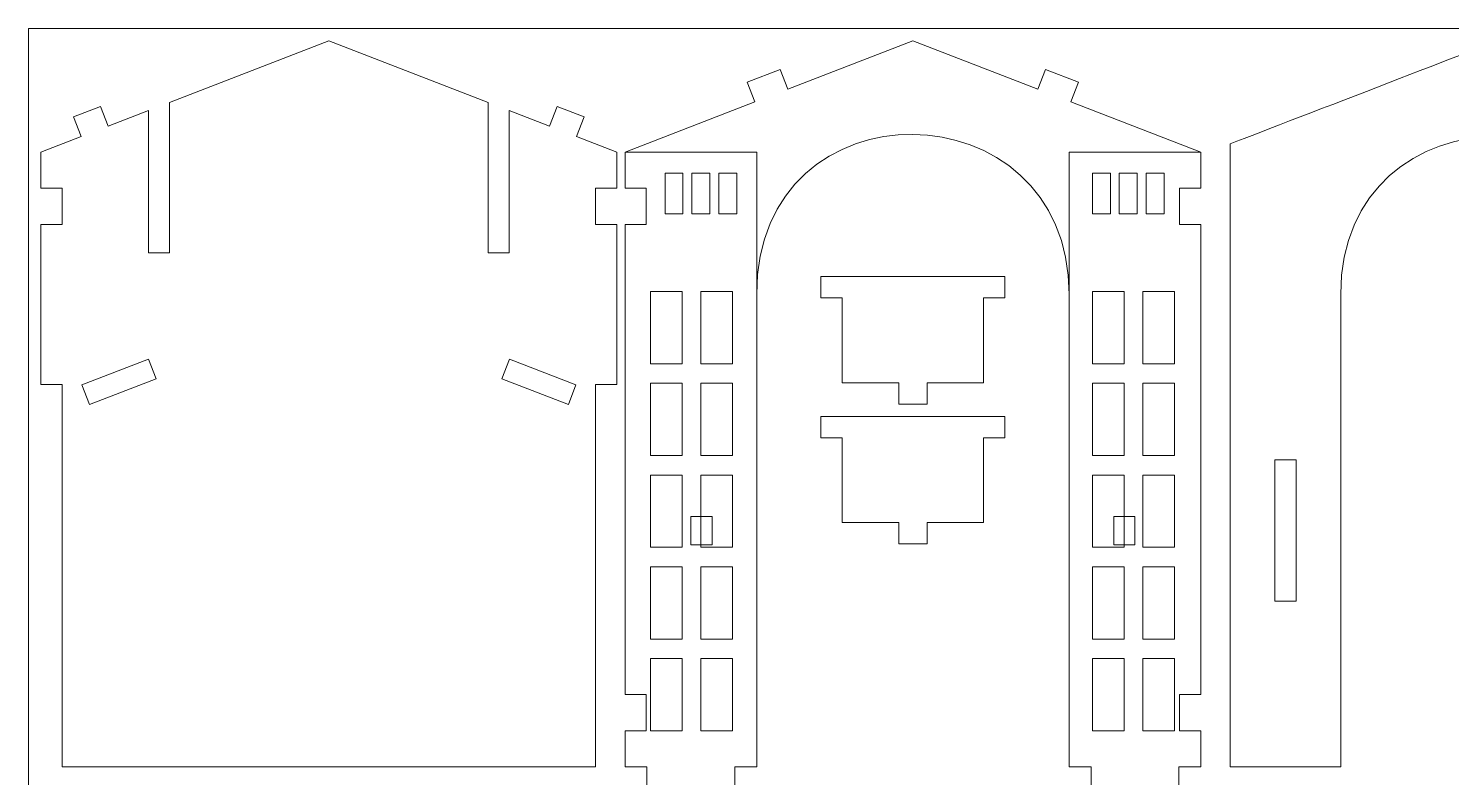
# Model space of a CAD drawing. Header units: millimetres. Extents: x -824 to 903, y -527 to 785.
# Drawn here: x 225.1 to 426.4, y 214.2 to 320 of the extents above; entities that cross this region are included whole.
import ezdxf

# ---------------------------------------------------------------- set-up
doc = ezdxf.new("R2010")
doc.units = ezdxf.units.MM
doc.header["$MEASUREMENT"] = 0
doc.layers.add('Camada 1', color=7, linetype='Continuous')

msp = doc.modelspace()

# ---------------------------------------------------------------- linework, layer by layer
at = {"layer": 'Camada 1', "color": 250, "lineweight": 9}
for points, knots in [([(225.1091, -35.726), (225.1091, -35.726), (554.3068, -35.726), (554.3068, -35.726), (554.3068, -35.726), (554.3068, -35.726), (554.3068, 320.0269), (554.3068, 320.0269), (554.3068, 320.0269), (554.3068, 320.0269), (225.1091, 320.0269), (225.1091, 320.0269), (225.1091, 320.0269), (225.1091, 320.0269), (225.1091, -35.726), (225.1091, -35.726)], [0, 0, 0, 0, 0.2, 0.2, 0.2, 0.2, 0.4, 0.4, 0.4, 0.4, 0.6, 0.6, 0.6, 0.6, 1, 1, 1, 1]), ([(299.8881, 309.0217), (299.8881, 309.0217), (298.8086, 306.2228), (298.8086, 306.2228), (298.8086, 306.2228), (298.8086, 306.2228), (293.1104, 308.4203), (293.1104, 308.4203), (293.1104, 308.4203), (293.1104, 308.4203), (293.1104, 288.2925), (293.1104, 288.2925), (293.1104, 288.2925), (293.1104, 288.2925), (290.1106, 288.2925), (290.1106, 288.2925), (290.1106, 288.2925), (290.1106, 288.2925), (290.1106, 309.5773), (290.1106, 309.5773), (290.1106, 309.5773), (290.1106, 309.5773), (267.59, 318.2623), (267.59, 318.2623), (267.59, 318.2623), (267.59, 318.2623), (245.0693, 309.5773), (245.0693, 309.5773), (245.0693, 309.5773), (245.0693, 309.5773), (245.0693, 288.2925), (245.0693, 288.2925), (245.0693, 288.2925), (245.0693, 288.2925), (242.0694, 288.2925), (242.0694, 288.2925), (242.0694, 288.2925), (242.0694, 288.2925), (242.0694, 308.4203), (242.0694, 308.4203), (242.0694, 308.4203), (242.0694, 308.4203), (236.3711, 306.2228), (236.3711, 306.2228), (236.3711, 306.2228), (236.3711, 306.2228), (235.2917, 309.0217), (235.2917, 309.0217), (235.2917, 309.0217), (235.2917, 309.0217), (231.4929, 307.5567), (231.4929, 307.5567), (231.4929, 307.5567), (231.4929, 307.5567), (232.5723, 304.7577), (232.5723, 304.7577), (232.5723, 304.7577), (232.5723, 304.7577), (226.8741, 302.5603), (226.8741, 302.5603), (226.8741, 302.5603), (226.8741, 302.5603), (226.8741, 297.448), (226.8741, 297.448), (226.8741, 297.448), (226.8741, 297.448), (229.874, 297.448), (229.874, 297.448), (229.874, 297.448), (229.874, 297.448), (229.874, 292.3357), (229.874, 292.3357), (229.874, 292.3357), (229.874, 292.3357), (226.8741, 292.3357), (226.8741, 292.3357), (226.8741, 292.3357), (226.8741, 292.3357), (226.8741, 269.6955), (226.8741, 269.6955), (226.8741, 269.6955), (226.8741, 269.6955), (229.874, 269.6955), (229.874, 269.6955), (229.874, 269.6955), (229.874, 269.6955), (229.874, 215.6513), (229.874, 215.6513), (229.874, 215.6513), (229.874, 215.6513), (305.3059, 215.6513), (305.3059, 215.6513), (305.3059, 215.6513), (305.3059, 215.6513), (305.3059, 269.6955), (305.3059, 269.6955), (305.3059, 269.6955), (305.3059, 269.6955), (308.3056, 269.6955), (308.3056, 269.6955), (308.3056, 269.6955), (308.3056, 269.6955), (308.3056, 292.3357), (308.3056, 292.3357), (308.3056, 292.3357), (308.3056, 292.3357), (305.3059, 292.3357), (305.3059, 292.3357), (305.3059, 292.3357), (305.3059, 292.3357), (305.3059, 297.448), (305.3059, 297.448), (305.3059, 297.448), (305.3059, 297.448), (308.3056, 297.448), (308.3056, 297.448), (308.3056, 297.448), (308.3056, 297.448), (308.3056, 302.5603), (308.3056, 302.5603), (308.3056, 302.5603), (308.3056, 302.5603), (302.6075, 304.7577), (302.6075, 304.7577), (302.6075, 304.7577), (302.6075, 304.7577), (303.6869, 307.5567), (303.6869, 307.5567), (303.6869, 307.5567), (303.6869, 307.5567), (299.8881, 309.0217), (299.8881, 309.0217)], [0, 0, 0, 0, 0.02941176, 0.02941176, 0.02941176, 0.02941176, 0.05882353, 0.05882353, 0.05882353, 0.05882353, 0.08823529, 0.08823529, 0.08823529, 0.08823529, 0.11764706, 0.11764706, 0.11764706, 0.11764706, 0.14705882, 0.14705882, 0.14705882, 0.14705882, 0.17647059, 0.17647059, 0.17647059, 0.17647059, 0.20588235, 0.20588235, 0.20588235, 0.20588235, 0.23529412, 0.23529412, 0.23529412, 0.23529412, 0.26470588, 0.26470588, 0.26470588, 0.26470588, 0.29411765, 0.29411765, 0.29411765, 0.29411765, 0.32352941, 0.32352941, 0.32352941, 0.32352941, 0.35294118, 0.35294118, 0.35294118, 0.35294118, 0.38235294, 0.38235294, 0.38235294, 0.38235294, 0.41176471, 0.41176471, 0.41176471, 0.41176471, 0.44117647, 0.44117647, 0.44117647, 0.44117647, 0.47058824, 0.47058824, 0.47058824, 0.47058824, 0.5, 0.5, 0.5, 0.5, 0.52941176, 0.52941176, 0.52941176, 0.52941176, 0.55882353, 0.55882353, 0.55882353, 0.55882353, 0.58823529, 0.58823529, 0.58823529, 0.58823529, 0.61764706, 0.61764706, 0.61764706, 0.61764706, 0.64705882, 0.64705882, 0.64705882, 0.64705882, 0.67647059, 0.67647059, 0.67647059, 0.67647059, 0.70588235, 0.70588235, 0.70588235, 0.70588235, 0.73529412, 0.73529412, 0.73529412, 0.73529412, 0.76470588, 0.76470588, 0.76470588, 0.76470588, 0.79411765, 0.79411765, 0.79411765, 0.79411765, 0.82352941, 0.82352941, 0.82352941, 0.82352941, 0.85294118, 0.85294118, 0.85294118, 0.85294118, 0.88235294, 0.88235294, 0.88235294, 0.88235294, 0.91176471, 0.91176471, 0.91176471, 0.91176471, 0.94117647, 0.94117647, 0.94117647, 0.94117647, 1, 1, 1, 1]), ([(309.4822, 302.5603), (309.4822, 302.5603), (309.4822, 297.4481), (309.4822, 297.4481), (309.4822, 297.4481), (309.4822, 297.4481), (312.482, 297.4481), (312.482, 297.4481), (312.482, 297.4481), (312.482, 297.4481), (312.482, 292.3357), (312.482, 292.3357), (312.482, 292.3357), (312.482, 292.3357), (309.4822, 292.3357), (309.4822, 292.3357), (309.4822, 292.3357), (309.4822, 292.3357), (309.4822, 225.8758), (309.4822, 225.8758), (309.4822, 225.8758), (309.4822, 225.8758), (312.482, 225.8758), (312.482, 225.8758), (312.482, 225.8758), (312.482, 225.8758), (312.482, 220.7636), (312.482, 220.7636), (312.482, 220.7636), (312.482, 220.7636), (309.4822, 220.7636), (309.4822, 220.7636), (309.4822, 220.7636), (309.4822, 220.7636), (309.4822, 215.6513), (309.4822, 215.6513), (309.4822, 215.6513), (309.4822, 215.6513), (312.5861, 215.6513), (312.5861, 215.6513), (312.5861, 215.6513), (312.5861, 215.6513), (312.5861, 212.6515), (312.5861, 212.6515), (312.5861, 212.6515), (312.5861, 212.6515), (315.6899, 212.6515), (315.6899, 212.6515), (315.6899, 212.6515), (315.6899, 212.6515), (315.6899, 209.6516), (315.6899, 209.6516), (315.6899, 209.6516), (315.6899, 209.6516), (321.8977, 209.6516), (321.8977, 209.6516), (321.8977, 209.6516), (321.8977, 209.6516), (321.8977, 212.6515), (321.8977, 212.6515), (321.8977, 212.6515), (321.8977, 212.6515), (325.0016, 212.6515), (325.0016, 212.6515), (325.0016, 212.6515), (325.0016, 212.6515), (325.0016, 215.6513), (325.0016, 215.6513), (325.0016, 215.6513), (325.0016, 215.6513), (328.1055, 215.6513), (328.1055, 215.6513), (328.1055, 215.6513), (328.1055, 215.6513), (328.1055, 282.4762), (328.1055, 282.4762), (328.1055, 282.4762), (328.1055, 312.9662), (372.2903, 312.2118), (372.2903, 282.4762), (372.2903, 282.4762), (372.2903, 282.4762), (372.2903, 215.6513), (372.2903, 215.6513), (372.2903, 215.6513), (372.2903, 215.6513), (375.3943, 215.6513), (375.3943, 215.6513), (375.3943, 215.6513), (375.3943, 215.6513), (375.3943, 212.6515), (375.3943, 212.6515), (375.3943, 212.6515), (375.3943, 212.6515), (378.4981, 212.6515), (378.4981, 212.6515), (378.4981, 212.6515), (378.4981, 212.6515), (378.4981, 209.6516), (378.4981, 209.6516), (378.4981, 209.6516), (378.4981, 209.6516), (384.706, 209.6516), (384.706, 209.6516), (384.706, 209.6516), (384.706, 209.6516), (384.706, 212.6515), (384.706, 212.6515), (384.706, 212.6515), (384.706, 212.6515), (387.8099, 212.6515), (387.8099, 212.6515), (387.8099, 212.6515), (387.8099, 212.6515), (387.8099, 215.6513), (387.8099, 215.6513), (387.8099, 215.6513), (387.8099, 215.6513), (390.9137, 215.6513), (390.9137, 215.6513), (390.9137, 215.6513), (390.9137, 215.6513), (390.9137, 220.7636), (390.9137, 220.7636), (390.9137, 220.7636), (390.9137, 220.7636), (387.9139, 220.7636), (387.9139, 220.7636), (387.9139, 220.7636), (387.9139, 220.7636), (387.9139, 225.8758), (387.9139, 225.8758), (387.9139, 225.8758), (387.9139, 225.8758), (390.9137, 225.8758), (390.9137, 225.8758), (390.9137, 225.8758), (390.9137, 225.8758), (390.9137, 292.3357), (390.9137, 292.3357), (390.9137, 292.3357), (390.9137, 292.3357), (387.9139, 292.3357), (387.9139, 292.3357), (387.9139, 292.3357), (387.9139, 292.3357), (387.9139, 297.4481), (387.9139, 297.4481), (387.9139, 297.4481), (387.9139, 297.4481), (390.9137, 297.4481), (390.9137, 297.4481), (390.9137, 297.4481), (390.9137, 297.4481), (390.9137, 302.5603), (390.9137, 302.5603), (390.9137, 302.5603), (390.9137, 302.5603), (372.541, 309.6457), (372.541, 309.6457), (372.541, 309.6457), (372.541, 309.6457), (373.6203, 312.4447), (373.6203, 312.4447), (373.6203, 312.4447), (373.6203, 312.4447), (368.9555, 314.2437), (368.9555, 314.2437), (368.9555, 314.2437), (368.9555, 314.2437), (367.8761, 311.4448), (367.8761, 311.4448), (367.8761, 311.4448), (367.8761, 311.4448), (350.198, 318.2623), (350.198, 318.2623), (350.198, 318.2623), (350.198, 318.2623), (332.5197, 311.4448), (332.5197, 311.4448), (332.5197, 311.4448), (332.5197, 311.4448), (331.4403, 314.2437), (331.4403, 314.2437), (331.4403, 314.2437), (331.4403, 314.2437), (326.7755, 312.4447), (326.7755, 312.4447), (326.7755, 312.4447), (326.7755, 312.4447), (327.8549, 309.6457), (327.8549, 309.6457), (327.8549, 309.6457), (327.8549, 309.6457), (309.4822, 302.5603), (309.4822, 302.5603)], [0, 0, 0, 0, 0.02, 0.02, 0.02, 0.02, 0.04, 0.04, 0.04, 0.04, 0.06, 0.06, 0.06, 0.06, 0.08, 0.08, 0.08, 0.08, 0.1, 0.1, 0.1, 0.1, 0.12, 0.12, 0.12, 0.12, 0.14, 0.14, 0.14, 0.14, 0.16, 0.16, 0.16, 0.16, 0.18, 0.18, 0.18, 0.18, 0.2, 0.2, 0.2, 0.2, 0.22, 0.22, 0.22, 0.22, 0.24, 0.24, 0.24, 0.24, 0.26, 0.26, 0.26, 0.26, 0.28, 0.28, 0.28, 0.28, 0.3, 0.3, 0.3, 0.3, 0.32, 0.32, 0.32, 0.32, 0.34, 0.34, 0.34, 0.34, 0.36, 0.36, 0.36, 0.36, 0.38, 0.38, 0.38, 0.38, 0.4, 0.4, 0.4, 0.4, 0.42, 0.42, 0.42, 0.42, 0.44, 0.44, 0.44, 0.44, 0.46, 0.46, 0.46, 0.46, 0.48, 0.48, 0.48, 0.48, 0.5, 0.5, 0.5, 0.5, 0.52, 0.52, 0.52, 0.52, 0.54, 0.54, 0.54, 0.54, 0.56, 0.56, 0.56, 0.56, 0.58, 0.58, 0.58, 0.58, 0.6, 0.6, 0.6, 0.6, 0.62, 0.62, 0.62, 0.62, 0.64, 0.64, 0.64, 0.64, 0.66, 0.66, 0.66, 0.66, 0.68, 0.68, 0.68, 0.68, 0.7, 0.7, 0.7, 0.7, 0.72, 0.72, 0.72, 0.72, 0.74, 0.74, 0.74, 0.74, 0.76, 0.76, 0.76, 0.76, 0.78, 0.78, 0.78, 0.78, 0.8, 0.8, 0.8, 0.8, 0.82, 0.82, 0.82, 0.82, 0.84, 0.84, 0.84, 0.84, 0.86, 0.86, 0.86, 0.86, 0.88, 0.88, 0.88, 0.88, 0.9, 0.9, 0.9, 0.9, 0.92, 0.92, 0.92, 0.92, 0.94, 0.94, 0.94, 0.94, 0.96, 0.96, 0.96, 0.96, 1, 1, 1, 1]), ([(470.522, 303.7173), (461.1133, 307.3457), (432.8061, 318.2623), (432.8061, 318.2623), (432.8061, 318.2623), (432.8061, 318.2623), (404.4989, 307.3457), (395.0902, 303.7173), (395.0902, 303.7173), (395.0902, 293.1183), (395.0902, 215.6513), (395.0902, 215.6513), (395.0902, 215.6513), (395.0902, 215.6513), (410.7137, 215.6513), (410.7137, 215.6513), (410.7137, 215.6513), (410.7137, 215.6513), (410.7137, 282.4763), (410.7137, 282.4763), (410.7137, 282.4763), (410.7137, 312.2547), (454.8986, 312.2544), (454.8986, 282.4763), (454.8986, 282.4763), (454.8986, 282.4763), (454.8986, 215.6513), (454.8986, 215.6513), (454.8986, 215.6513), (454.8986, 215.6513), (470.522, 215.6513), (470.522, 215.6513), (470.522, 215.6513), (470.522, 215.6513), (470.522, 293.1183), (470.522, 303.7173)], [0, 0, 0, 0, 0.1, 0.1, 0.1, 0.1, 0.2, 0.2, 0.2, 0.2, 0.3, 0.3, 0.3, 0.3, 0.4, 0.4, 0.4, 0.4, 0.5, 0.5, 0.5, 0.5, 0.6, 0.6, 0.6, 0.6, 0.7, 0.7, 0.7, 0.7, 0.8, 0.8, 0.8, 0.8, 1, 1, 1, 1]), ([(363.1974, 281.9484), (363.1974, 281.9484), (360.1975, 281.9484), (360.1975, 281.9484), (360.1975, 281.9484), (360.1975, 281.9484), (360.1975, 269.949), (360.1975, 269.949), (360.1975, 269.949), (360.1975, 269.949), (352.198, 269.949), (352.198, 269.949), (352.198, 269.949), (352.198, 269.949), (352.198, 266.9493), (352.198, 266.9493), (352.198, 266.9493), (352.198, 266.9493), (348.1981, 266.9493), (348.1981, 266.9493), (348.1981, 266.9493), (348.1981, 266.9493), (348.1981, 269.949), (348.1981, 269.949), (348.1981, 269.949), (348.1981, 269.949), (340.1986, 269.949), (340.1986, 269.949), (340.1986, 269.949), (340.1986, 269.949), (340.1986, 281.9484), (340.1986, 281.9484), (340.1986, 281.9484), (340.1986, 281.9484), (337.1987, 281.9484), (337.1987, 281.9484), (337.1987, 281.9484), (337.1987, 281.9484), (337.1987, 284.9483), (337.1987, 284.9483), (337.1987, 284.9483), (337.1987, 284.9483), (363.1974, 284.9483), (363.1974, 284.9483), (363.1974, 284.9483), (363.1974, 284.9483), (363.1974, 281.9484), (363.1974, 281.9484)], [0, 0, 0, 0, 0.07692308, 0.07692308, 0.07692308, 0.07692308, 0.15384615, 0.15384615, 0.15384615, 0.15384615, 0.23076923, 0.23076923, 0.23076923, 0.23076923, 0.30769231, 0.30769231, 0.30769231, 0.30769231, 0.38461538, 0.38461538, 0.38461538, 0.38461538, 0.46153846, 0.46153846, 0.46153846, 0.46153846, 0.53846154, 0.53846154, 0.53846154, 0.53846154, 0.61538462, 0.61538462, 0.61538462, 0.61538462, 0.69230769, 0.69230769, 0.69230769, 0.69230769, 0.76923077, 0.76923077, 0.76923077, 0.76923077, 0.84615385, 0.84615385, 0.84615385, 0.84615385, 1, 1, 1, 1]), ([(243.1488, 270.4944), (243.1488, 270.4944), (233.7338, 266.8635), (233.7338, 266.8635), (233.7338, 266.8635), (233.7338, 266.8635), (232.6543, 269.6624), (232.6543, 269.6624), (232.6543, 269.6624), (232.6543, 269.6624), (242.0694, 273.2934), (242.0694, 273.2934), (242.0694, 273.2934), (242.0694, 273.2934), (243.1488, 270.4944), (243.1488, 270.4944)], [0, 0, 0, 0, 0.2, 0.2, 0.2, 0.2, 0.4, 0.4, 0.4, 0.4, 0.6, 0.6, 0.6, 0.6, 1, 1, 1, 1]), ([(302.5511, 269.6624), (302.5511, 269.6624), (293.1361, 273.2934), (293.1361, 273.2934), (293.1361, 273.2934), (293.1361, 273.2934), (292.0567, 270.4944), (292.0567, 270.4944), (292.0567, 270.4944), (292.0567, 270.4944), (301.4716, 266.8635), (301.4716, 266.8635), (301.4716, 266.8635), (301.4716, 266.8635), (302.5511, 269.6624), (302.5511, 269.6624)], [0, 0, 0, 0, 0.2, 0.2, 0.2, 0.2, 0.4, 0.4, 0.4, 0.4, 0.6, 0.6, 0.6, 0.6, 1, 1, 1, 1]), ([(363.1974, 262.1847), (363.1974, 262.1847), (360.1975, 262.1847), (360.1975, 262.1847), (360.1975, 262.1847), (360.1975, 262.1847), (360.1975, 250.1853), (360.1975, 250.1853), (360.1975, 250.1853), (360.1975, 250.1853), (352.198, 250.1853), (352.198, 250.1853), (352.198, 250.1853), (352.198, 250.1853), (352.198, 247.1855), (352.198, 247.1855), (352.198, 247.1855), (352.198, 247.1855), (348.1981, 247.1855), (348.1981, 247.1855), (348.1981, 247.1855), (348.1981, 247.1855), (348.1981, 250.1853), (348.1981, 250.1853), (348.1981, 250.1853), (348.1981, 250.1853), (340.1986, 250.1853), (340.1986, 250.1853), (340.1986, 250.1853), (340.1986, 250.1853), (340.1986, 262.1847), (340.1986, 262.1847), (340.1986, 262.1847), (340.1986, 262.1847), (337.1987, 262.1847), (337.1987, 262.1847), (337.1987, 262.1847), (337.1987, 262.1847), (337.1987, 265.1846), (337.1987, 265.1846), (337.1987, 265.1846), (337.1987, 265.1846), (363.1974, 265.1846), (363.1974, 265.1846), (363.1974, 265.1846), (363.1974, 265.1846), (363.1974, 262.1847), (363.1974, 262.1847)], [0, 0, 0, 0, 0.07692308, 0.07692308, 0.07692308, 0.07692308, 0.15384615, 0.15384615, 0.15384615, 0.15384615, 0.23076923, 0.23076923, 0.23076923, 0.23076923, 0.30769231, 0.30769231, 0.30769231, 0.30769231, 0.38461538, 0.38461538, 0.38461538, 0.38461538, 0.46153846, 0.46153846, 0.46153846, 0.46153846, 0.53846154, 0.53846154, 0.53846154, 0.53846154, 0.61538462, 0.61538462, 0.61538462, 0.61538462, 0.69230769, 0.69230769, 0.69230769, 0.69230769, 0.76923077, 0.76923077, 0.76923077, 0.76923077, 0.84615385, 0.84615385, 0.84615385, 0.84615385, 1, 1, 1, 1]), ([(401.402, 259.0633), (401.402, 259.0633), (401.402, 239.0643), (401.402, 239.0643), (401.402, 239.0643), (401.402, 239.0643), (404.4019, 239.0643), (404.4019, 239.0643), (404.4019, 239.0643), (404.4019, 239.0643), (404.4019, 259.0633), (404.4019, 259.0633), (404.4019, 259.0633), (404.4019, 259.0633), (401.402, 259.0633), (401.402, 259.0633)], [0, 0, 0, 0, 0.2, 0.2, 0.2, 0.2, 0.4, 0.4, 0.4, 0.4, 0.6, 0.6, 0.6, 0.6, 1, 1, 1, 1]), ([(318.7939, 251.0637), (318.7939, 251.0637), (321.7936, 251.0637), (321.7936, 251.0637), (321.7936, 251.0637), (321.7936, 251.0637), (321.7936, 247.064), (321.7936, 247.064), (321.7936, 247.064), (321.7936, 247.064), (318.7939, 247.064), (318.7939, 247.064), (318.7939, 247.064), (318.7939, 247.064), (318.7939, 251.0637), (318.7939, 251.0637)], [0, 0, 0, 0, 0.2, 0.2, 0.2, 0.2, 0.4, 0.4, 0.4, 0.4, 0.6, 0.6, 0.6, 0.6, 1, 1, 1, 1]), ([(378.6022, 251.0637), (378.6022, 251.0637), (381.602, 251.0637), (381.602, 251.0637), (381.602, 251.0637), (381.602, 251.0637), (381.602, 247.064), (381.602, 247.064), (381.602, 247.064), (381.602, 247.064), (378.6022, 247.064), (378.6022, 247.064), (378.6022, 247.064), (378.6022, 247.064), (378.6022, 251.0637), (378.6022, 251.0637)], [0, 0, 0, 0, 0.2, 0.2, 0.2, 0.2, 0.4, 0.4, 0.4, 0.4, 0.6, 0.6, 0.6, 0.6, 1, 1, 1, 1])]:
    msp.add_open_spline(points, degree=3, knots=knots, dxfattribs=at)
at = {"layer": 'Camada 1', "color": 5, "lineweight": 9}
for points, knots in [([(309.4822, 302.5603), (309.4822, 302.5603), (328.1055, 302.5603), (328.1055, 302.5603), (328.1055, 302.5603), (328.1055, 302.5603), (328.1055, 282.4762), (328.1055, 282.4762)], [0, 0, 0, 0, 0.33333333, 0.33333333, 0.33333333, 0.33333333, 1, 1, 1, 1]), ([(372.2903, 282.4762), (372.2903, 282.4762), (372.2903, 302.5603), (372.2903, 302.5603), (372.2903, 302.5603), (372.2903, 302.5603), (390.9137, 302.5603), (390.9137, 302.5603)], [0, 0, 0, 0, 0.33333333, 0.33333333, 0.33333333, 0.33333333, 1, 1, 1, 1]), ([(315.1447, 299.5955), (315.1447, 299.5955), (317.6789, 299.5955), (317.6789, 299.5955), (317.6789, 299.5955), (317.6789, 299.5955), (317.6789, 293.823), (317.6789, 293.823), (317.6789, 293.823), (317.6789, 293.823), (315.1447, 293.823), (315.1447, 293.823), (315.1447, 293.823), (315.1447, 293.823), (315.1447, 299.5955), (315.1447, 299.5955)], [0, 0, 0, 0, 0.2, 0.2, 0.2, 0.2, 0.4, 0.4, 0.4, 0.4, 0.6, 0.6, 0.6, 0.6, 1, 1, 1, 1]), ([(318.9461, 299.5955), (318.9461, 299.5955), (321.4804, 299.5955), (321.4804, 299.5955), (321.4804, 299.5955), (321.4804, 299.5955), (321.4804, 293.823), (321.4804, 293.823), (321.4804, 293.823), (321.4804, 293.823), (318.9461, 293.823), (318.9461, 293.823), (318.9461, 293.823), (318.9461, 293.823), (318.9461, 299.5955), (318.9461, 299.5955)], [0, 0, 0, 0, 0.2, 0.2, 0.2, 0.2, 0.4, 0.4, 0.4, 0.4, 0.6, 0.6, 0.6, 0.6, 1, 1, 1, 1]), ([(322.7475, 299.5955), (322.7475, 299.5955), (325.2819, 299.5955), (325.2819, 299.5955), (325.2819, 299.5955), (325.2819, 299.5955), (325.2819, 293.823), (325.2819, 293.823), (325.2819, 293.823), (325.2819, 293.823), (322.7475, 293.823), (322.7475, 293.823), (322.7475, 293.823), (322.7475, 293.823), (322.7475, 299.5955), (322.7475, 299.5955)], [0, 0, 0, 0, 0.2, 0.2, 0.2, 0.2, 0.4, 0.4, 0.4, 0.4, 0.6, 0.6, 0.6, 0.6, 1, 1, 1, 1]), ([(375.5962, 299.5955), (375.5962, 299.5955), (378.1304, 299.5955), (378.1304, 299.5955), (378.1304, 299.5955), (378.1304, 299.5955), (378.1304, 293.823), (378.1304, 293.823), (378.1304, 293.823), (378.1304, 293.823), (375.5962, 293.823), (375.5962, 293.823), (375.5962, 293.823), (375.5962, 293.823), (375.5962, 299.5955), (375.5962, 299.5955)], [0, 0, 0, 0, 0.2, 0.2, 0.2, 0.2, 0.4, 0.4, 0.4, 0.4, 0.6, 0.6, 0.6, 0.6, 1, 1, 1, 1]), ([(379.3976, 299.5955), (379.3976, 299.5955), (381.932, 299.5955), (381.932, 299.5955), (381.932, 299.5955), (381.932, 299.5955), (381.932, 293.823), (381.932, 293.823), (381.932, 293.823), (381.932, 293.823), (379.3976, 293.823), (379.3976, 293.823), (379.3976, 293.823), (379.3976, 293.823), (379.3976, 299.5955), (379.3976, 299.5955)], [0, 0, 0, 0, 0.2, 0.2, 0.2, 0.2, 0.4, 0.4, 0.4, 0.4, 0.6, 0.6, 0.6, 0.6, 1, 1, 1, 1]), ([(383.199, 299.5955), (383.199, 299.5955), (385.7334, 299.5955), (385.7334, 299.5955), (385.7334, 299.5955), (385.7334, 299.5955), (385.7334, 293.823), (385.7334, 293.823), (385.7334, 293.823), (385.7334, 293.823), (383.199, 293.823), (383.199, 293.823), (383.199, 293.823), (383.199, 293.823), (383.199, 299.5955), (383.199, 299.5955)], [0, 0, 0, 0, 0.2, 0.2, 0.2, 0.2, 0.4, 0.4, 0.4, 0.4, 0.6, 0.6, 0.6, 0.6, 1, 1, 1, 1]), ([(313.0702, 282.8374), (313.0702, 282.8374), (317.5526, 282.8374), (317.5526, 282.8374), (317.5526, 282.8374), (317.5526, 282.8374), (317.5526, 272.6276), (317.5526, 272.6276), (317.5526, 272.6276), (317.5526, 272.6276), (313.0702, 272.6276), (313.0702, 272.6276), (313.0702, 272.6276), (313.0702, 272.6276), (313.0702, 282.8374), (313.0702, 282.8374)], [0, 0, 0, 0, 0.2, 0.2, 0.2, 0.2, 0.4, 0.4, 0.4, 0.4, 0.6, 0.6, 0.6, 0.6, 1, 1, 1, 1]), ([(320.2133, 282.8374), (320.2133, 282.8374), (324.6956, 282.8374), (324.6956, 282.8374), (324.6956, 282.8374), (324.6956, 282.8374), (324.6956, 272.6276), (324.6956, 272.6276), (324.6956, 272.6276), (324.6956, 272.6276), (320.2133, 272.6276), (320.2133, 272.6276), (320.2133, 272.6276), (320.2133, 272.6276), (320.2133, 282.8374), (320.2133, 282.8374)], [0, 0, 0, 0, 0.2, 0.2, 0.2, 0.2, 0.4, 0.4, 0.4, 0.4, 0.6, 0.6, 0.6, 0.6, 1, 1, 1, 1]), ([(375.5962, 282.8374), (375.5962, 282.8374), (380.0786, 282.8374), (380.0786, 282.8374), (380.0786, 282.8374), (380.0786, 282.8374), (380.0786, 272.6276), (380.0786, 272.6276), (380.0786, 272.6276), (380.0786, 272.6276), (375.5962, 272.6276), (375.5962, 272.6276), (375.5962, 272.6276), (375.5962, 272.6276), (375.5962, 282.8374), (375.5962, 282.8374)], [0, 0, 0, 0, 0.2, 0.2, 0.2, 0.2, 0.4, 0.4, 0.4, 0.4, 0.6, 0.6, 0.6, 0.6, 1, 1, 1, 1]), ([(382.7393, 282.8374), (382.7393, 282.8374), (387.2216, 282.8374), (387.2216, 282.8374), (387.2216, 282.8374), (387.2216, 282.8374), (387.2216, 272.6276), (387.2216, 272.6276), (387.2216, 272.6276), (387.2216, 272.6276), (382.7393, 272.6276), (382.7393, 272.6276), (382.7393, 272.6276), (382.7393, 272.6276), (382.7393, 282.8374), (382.7393, 282.8374)], [0, 0, 0, 0, 0.2, 0.2, 0.2, 0.2, 0.4, 0.4, 0.4, 0.4, 0.6, 0.6, 0.6, 0.6, 1, 1, 1, 1]), ([(313.0702, 269.8714), (313.0702, 269.8714), (317.5526, 269.8714), (317.5526, 269.8714), (317.5526, 269.8714), (317.5526, 269.8714), (317.5526, 259.6616), (317.5526, 259.6616), (317.5526, 259.6616), (317.5526, 259.6616), (313.0702, 259.6616), (313.0702, 259.6616), (313.0702, 259.6616), (313.0702, 259.6616), (313.0702, 269.8714), (313.0702, 269.8714)], [0, 0, 0, 0, 0.2, 0.2, 0.2, 0.2, 0.4, 0.4, 0.4, 0.4, 0.6, 0.6, 0.6, 0.6, 1, 1, 1, 1]), ([(320.2133, 269.8714), (320.2133, 269.8714), (324.6956, 269.8714), (324.6956, 269.8714), (324.6956, 269.8714), (324.6956, 269.8714), (324.6956, 259.6616), (324.6956, 259.6616), (324.6956, 259.6616), (324.6956, 259.6616), (320.2133, 259.6616), (320.2133, 259.6616), (320.2133, 259.6616), (320.2133, 259.6616), (320.2133, 269.8714), (320.2133, 269.8714)], [0, 0, 0, 0, 0.2, 0.2, 0.2, 0.2, 0.4, 0.4, 0.4, 0.4, 0.6, 0.6, 0.6, 0.6, 1, 1, 1, 1]), ([(375.5962, 269.8714), (375.5962, 269.8714), (380.0786, 269.8714), (380.0786, 269.8714), (380.0786, 269.8714), (380.0786, 269.8714), (380.0786, 259.6616), (380.0786, 259.6616), (380.0786, 259.6616), (380.0786, 259.6616), (375.5962, 259.6616), (375.5962, 259.6616), (375.5962, 259.6616), (375.5962, 259.6616), (375.5962, 269.8714), (375.5962, 269.8714)], [0, 0, 0, 0, 0.2, 0.2, 0.2, 0.2, 0.4, 0.4, 0.4, 0.4, 0.6, 0.6, 0.6, 0.6, 1, 1, 1, 1]), ([(382.7393, 269.8714), (382.7393, 269.8714), (387.2216, 269.8714), (387.2216, 269.8714), (387.2216, 269.8714), (387.2216, 269.8714), (387.2216, 259.6616), (387.2216, 259.6616), (387.2216, 259.6616), (387.2216, 259.6616), (382.7393, 259.6616), (382.7393, 259.6616), (382.7393, 259.6616), (382.7393, 259.6616), (382.7393, 269.8714), (382.7393, 269.8714)], [0, 0, 0, 0, 0.2, 0.2, 0.2, 0.2, 0.4, 0.4, 0.4, 0.4, 0.6, 0.6, 0.6, 0.6, 1, 1, 1, 1]), ([(313.0702, 256.9054), (313.0702, 256.9054), (317.5526, 256.9054), (317.5526, 256.9054), (317.5526, 256.9054), (317.5526, 256.9054), (317.5526, 246.6956), (317.5526, 246.6956), (317.5526, 246.6956), (317.5526, 246.6956), (313.0702, 246.6956), (313.0702, 246.6956), (313.0702, 246.6956), (313.0702, 246.6956), (313.0702, 256.9054), (313.0702, 256.9054)], [0, 0, 0, 0, 0.2, 0.2, 0.2, 0.2, 0.4, 0.4, 0.4, 0.4, 0.6, 0.6, 0.6, 0.6, 1, 1, 1, 1]), ([(320.2133, 256.9054), (320.2133, 256.9054), (324.6956, 256.9054), (324.6956, 256.9054), (324.6956, 256.9054), (324.6956, 256.9054), (324.6956, 246.6956), (324.6956, 246.6956), (324.6956, 246.6956), (324.6956, 246.6956), (320.2133, 246.6956), (320.2133, 246.6956), (320.2133, 246.6956), (320.2133, 246.6956), (320.2133, 256.9054), (320.2133, 256.9054)], [0, 0, 0, 0, 0.2, 0.2, 0.2, 0.2, 0.4, 0.4, 0.4, 0.4, 0.6, 0.6, 0.6, 0.6, 1, 1, 1, 1]), ([(375.5962, 256.9054), (375.5962, 256.9054), (380.0786, 256.9054), (380.0786, 256.9054), (380.0786, 256.9054), (380.0786, 256.9054), (380.0786, 246.6956), (380.0786, 246.6956), (380.0786, 246.6956), (380.0786, 246.6956), (375.5962, 246.6956), (375.5962, 246.6956), (375.5962, 246.6956), (375.5962, 246.6956), (375.5962, 256.9054), (375.5962, 256.9054)], [0, 0, 0, 0, 0.2, 0.2, 0.2, 0.2, 0.4, 0.4, 0.4, 0.4, 0.6, 0.6, 0.6, 0.6, 1, 1, 1, 1]), ([(382.7393, 256.9054), (382.7393, 256.9054), (387.2216, 256.9054), (387.2216, 256.9054), (387.2216, 256.9054), (387.2216, 256.9054), (387.2216, 246.6956), (387.2216, 246.6956), (387.2216, 246.6956), (387.2216, 246.6956), (382.7393, 246.6956), (382.7393, 246.6956), (382.7393, 246.6956), (382.7393, 246.6956), (382.7393, 256.9054), (382.7393, 256.9054)], [0, 0, 0, 0, 0.2, 0.2, 0.2, 0.2, 0.4, 0.4, 0.4, 0.4, 0.6, 0.6, 0.6, 0.6, 1, 1, 1, 1]), ([(313.0702, 243.9394), (313.0702, 243.9394), (317.5526, 243.9394), (317.5526, 243.9394), (317.5526, 243.9394), (317.5526, 243.9394), (317.5526, 233.7296), (317.5526, 233.7296), (317.5526, 233.7296), (317.5526, 233.7296), (313.0702, 233.7296), (313.0702, 233.7296), (313.0702, 233.7296), (313.0702, 233.7296), (313.0702, 243.9394), (313.0702, 243.9394)], [0, 0, 0, 0, 0.2, 0.2, 0.2, 0.2, 0.4, 0.4, 0.4, 0.4, 0.6, 0.6, 0.6, 0.6, 1, 1, 1, 1]), ([(320.2133, 243.9394), (320.2133, 243.9394), (324.6956, 243.9394), (324.6956, 243.9394), (324.6956, 243.9394), (324.6956, 243.9394), (324.6956, 233.7296), (324.6956, 233.7296), (324.6956, 233.7296), (324.6956, 233.7296), (320.2133, 233.7296), (320.2133, 233.7296), (320.2133, 233.7296), (320.2133, 233.7296), (320.2133, 243.9394), (320.2133, 243.9394)], [0, 0, 0, 0, 0.2, 0.2, 0.2, 0.2, 0.4, 0.4, 0.4, 0.4, 0.6, 0.6, 0.6, 0.6, 1, 1, 1, 1]), ([(375.5962, 243.9394), (375.5962, 243.9394), (380.0786, 243.9394), (380.0786, 243.9394), (380.0786, 243.9394), (380.0786, 243.9394), (380.0786, 233.7296), (380.0786, 233.7296), (380.0786, 233.7296), (380.0786, 233.7296), (375.5962, 233.7296), (375.5962, 233.7296), (375.5962, 233.7296), (375.5962, 233.7296), (375.5962, 243.9394), (375.5962, 243.9394)], [0, 0, 0, 0, 0.2, 0.2, 0.2, 0.2, 0.4, 0.4, 0.4, 0.4, 0.6, 0.6, 0.6, 0.6, 1, 1, 1, 1]), ([(382.7393, 243.9394), (382.7393, 243.9394), (387.2216, 243.9394), (387.2216, 243.9394), (387.2216, 243.9394), (387.2216, 243.9394), (387.2216, 233.7296), (387.2216, 233.7296), (387.2216, 233.7296), (387.2216, 233.7296), (382.7393, 233.7296), (382.7393, 233.7296), (382.7393, 233.7296), (382.7393, 233.7296), (382.7393, 243.9394), (382.7393, 243.9394)], [0, 0, 0, 0, 0.2, 0.2, 0.2, 0.2, 0.4, 0.4, 0.4, 0.4, 0.6, 0.6, 0.6, 0.6, 1, 1, 1, 1]), ([(313.0702, 230.9734), (313.0702, 230.9734), (317.5526, 230.9734), (317.5526, 230.9734), (317.5526, 230.9734), (317.5526, 230.9734), (317.5526, 220.7636), (317.5526, 220.7636), (317.5526, 220.7636), (317.5526, 220.7636), (313.0702, 220.7636), (313.0702, 220.7636), (313.0702, 220.7636), (313.0702, 220.7636), (313.0702, 230.9734), (313.0702, 230.9734)], [0, 0, 0, 0, 0.2, 0.2, 0.2, 0.2, 0.4, 0.4, 0.4, 0.4, 0.6, 0.6, 0.6, 0.6, 1, 1, 1, 1]), ([(320.2133, 230.9734), (320.2133, 230.9734), (324.6956, 230.9734), (324.6956, 230.9734), (324.6956, 230.9734), (324.6956, 230.9734), (324.6956, 220.7636), (324.6956, 220.7636), (324.6956, 220.7636), (324.6956, 220.7636), (320.2133, 220.7636), (320.2133, 220.7636), (320.2133, 220.7636), (320.2133, 220.7636), (320.2133, 230.9734), (320.2133, 230.9734)], [0, 0, 0, 0, 0.2, 0.2, 0.2, 0.2, 0.4, 0.4, 0.4, 0.4, 0.6, 0.6, 0.6, 0.6, 1, 1, 1, 1]), ([(375.5962, 230.9734), (375.5962, 230.9734), (380.0786, 230.9734), (380.0786, 230.9734), (380.0786, 230.9734), (380.0786, 230.9734), (380.0786, 220.7636), (380.0786, 220.7636), (380.0786, 220.7636), (380.0786, 220.7636), (375.5962, 220.7636), (375.5962, 220.7636), (375.5962, 220.7636), (375.5962, 220.7636), (375.5962, 230.9734), (375.5962, 230.9734)], [0, 0, 0, 0, 0.2, 0.2, 0.2, 0.2, 0.4, 0.4, 0.4, 0.4, 0.6, 0.6, 0.6, 0.6, 1, 1, 1, 1]), ([(382.7393, 230.9734), (382.7393, 230.9734), (387.2216, 230.9734), (387.2216, 230.9734), (387.2216, 230.9734), (387.2216, 230.9734), (387.2216, 220.7636), (387.2216, 220.7636), (387.2216, 220.7636), (387.2216, 220.7636), (382.7393, 220.7636), (382.7393, 220.7636), (382.7393, 220.7636), (382.7393, 220.7636), (382.7393, 230.9734), (382.7393, 230.9734)], [0, 0, 0, 0, 0.2, 0.2, 0.2, 0.2, 0.4, 0.4, 0.4, 0.4, 0.6, 0.6, 0.6, 0.6, 1, 1, 1, 1])]:
    msp.add_open_spline(points, degree=3, knots=knots, dxfattribs=at)

doc.saveas('drawing.dxf')
